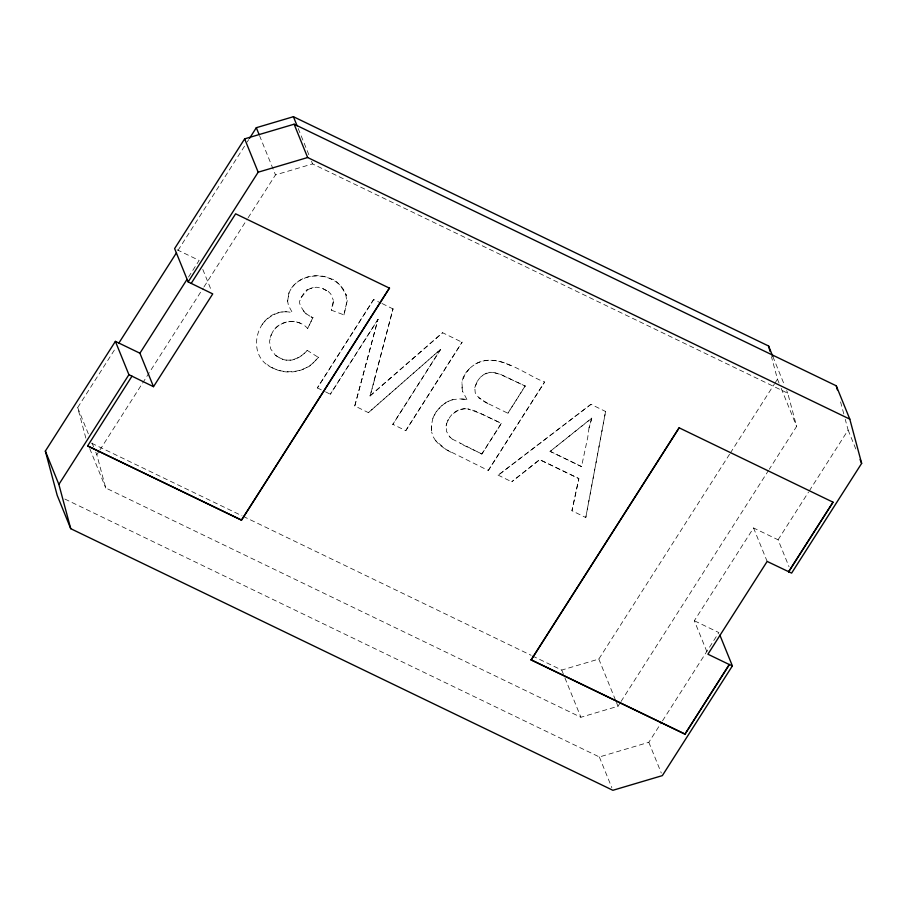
<?xml version="1.0" encoding="UTF-8"?>
<svg xmlns="http://www.w3.org/2000/svg" width="907" height="907" viewBox="0 0 907 907"><rect width="100%" height="100%" fill="white"/><g stroke="black" fill="none" stroke-linecap="round" stroke-linejoin="round"><path stroke-width="0.68" stroke-dasharray="4.54 3.4" d="M461.81 387.096L462.672 391.518L461.89 382.38L463.035 377.856L465.178 373.582L470.291 367.664L465.234 373.741L461.89 382.38M446.085 425.927L446.629 423.342L446.346 431.063L449.532 436.675L452.48 439.328L449.532 436.675M474.78 387.55L477.445 380.94L474.78 387.55L475.211 392.629L476.583 395.441L483.454 401.245L488.918 404.103L478.533 397.731M287.621 301.203L288.936 292.848L287.621 301.203L288.449 305.432L292.371 312.666C258.041 304.321 241.704 356.247 273.846 368.503C284.696 373.831 297.893 373.049 308.153 366.723C308.618 368.616 324.774 350.374 316.021 359.932C304.128 374.047 281.261 375.385 267.395 364.625M343.946 314.888C348.435 293.97 348.515 296.033 343.946 314.888L331.372 310.171C334.774 293.006 334.23 301.237 331.372 310.171M589.04 427.651L587.713 437.559L581.512 466.572L550.118 451.425L591.783 418.048L589.108 427.809L591.783 418.048M585.775 517.534L605.604 411.381L585.775 517.534L571.943 510.743L578.836 478.499L539.631 459.577L511.809 481.719L539.699 459.736L578.904 478.658L571.943 510.743M270.252 337.393L271.397 334.411L269.515 341.259L270.705 348.957L275.456 355.306L279.934 358.095L275.456 355.306M431.381 425.814L431.664 432.106L431.381 425.814L432.752 418.649L436.006 412.027L442.435 404.828L447.4 401.699L452.933 399.624L459.248 398.865L466.901 399.409L459.248 398.865M374.466 379.58L393.026 308.799L370.09 395.951L374.534 379.738M354.773 405.939L377.97 319.321L354.773 405.939L368.401 412.64L440.462 349.478L368.401 412.64M301.135 297.485C315.33 280.977 301.793 293.437 300.228 300.126C295.829 304.117 313.471 322.11 302.553 309.922M446.686 423.501L449.09 418.104L447.661 420.667M312.881 317.552L307.643 328.493L312.938 317.711L311.101 316.86L312.938 317.711M452.933 399.624C443.863 402.141 435.87 410.021 432.752 418.649M289.004 293.006C295.353 276.771 316.645 271.533 331.452 279.084C340.148 279.231 352.37 308.119 343.538 289.548M271.465 334.57C276.93 319.774 298.142 317.257 307.643 328.493M85.848 438.115L77.673 407.583L115.677 348.039M178.021 250.377L246.432 143.193M247.192 142.002L248.711 139.621M188.509 277.077L199.143 260.422L174.62 248.586M620.275 702.687L617.984 706.258L580.888 717.256L105.722 487.966L96.834 454.781L99.112 451.21M99.872 450.019L203.259 288.052M204.018 286.85L247.35 218.972M248.11 217.782L275.479 174.904L312.575 163.906L787.752 393.196L796.629 426.392L769.272 469.259M373.684 299.469L317.325 388.003L373.684 299.469L380.997 303.119M377.97 319.321L330.295 394.262L378.038 319.479M440.53 349.637L392.788 424.419L440.462 349.478M405.758 430.678L462.105 342.132L405.758 430.678L392.731 424.261M481.832 454.044L501.299 423.297L474.633 410.758L467.785 408.887L481.095 413.671L501.367 423.456L481.832 454.044L452.423 439.169M525.164 385.906L507.875 413.252L525.232 386.065L500.256 374.206L492.308 372.176L500.313 374.364L525.232 386.065M488.295 470.506L544.642 381.96L488.295 470.506L445.791 449.35L435.609 440.587L438.761 444.158L445.847 449.509L453.704 453.681M532.432 655.931L561.728 670.069L598.824 659.06L729.579 454.226M730.339 453.035L774.431 383.956M775.19 382.765L777.469 379.194L771.426 356.621M621.034 701.496L768.512 470.45M706.882 651.645L694.331 620.739L753.558 527.953L778.081 539.79L789.011 566.705M64.851 499.043L599.357 756.971L648.822 742.3L661.759 722.029M662.518 720.838L718.854 632.576L694.331 620.739M778.081 539.79L808.534 492.082M809.293 490.891L848.124 430.065L845.245 419.34M286.397 311.759C276.556 311.441 266.25 317.904 261.137 325.976M343.594 289.707C332.245 271.783 302.269 271.318 290.954 288.936M449.146 418.263C452.831 411.903 460.439 407.504 467.853 409.046M300.727 323.448C291.657 318.833 278.256 322.722 272.984 331.577M477.501 381.099C480.619 376.088 486.175 371.655 492.365 372.335M370.022 395.792L442.605 332.722L462.173 342.29M370.09 395.951L442.605 332.722M307.235 350.397C301.453 357.245 291.691 362.868 282.474 359.172C291.17 362.403 301.294 357.392 307.235 350.397L318.368 357.381M464.815 408.694L458.613 410.123L452.105 414.284M550.118 451.425L591.852 418.206M590.979 404.318L498.113 475.245L590.979 404.318L605.672 411.54M489.916 372.244L484.168 374.5L480.699 376.927M470.348 367.823C493.34 347.313 522.92 373.843 544.71 382.119M307.53 290.081L310.228 288.494L316.26 287.213L322.087 288.233L328.232 291.476L322.087 288.233M510.21 365.351L510.278 365.51C499.451 359.92 485.676 357.777 475.041 364.229M279.866 357.936L282.474 359.172M382.142 303.55L393.082 308.958M488.85 403.944L507.875 413.252M550.05 451.267L581.512 466.572M481.776 453.885L460.076 443.546M317.269 387.845L324.4 391.416M325.522 391.824L330.295 394.262M498.056 475.087L511.877 481.878M91.652 443.228L241.976 515.766M243.246 516.389L531.151 655.308M306.056 313.629L311.169 317.019M328.175 291.328L330.772 293.981L333.311 300.194M466.901 399.409L462.604 391.359M435.677 440.745L433.24 436.891L431.607 431.947M848.124 430.065L855.925 449.294M772.843 356.496L784.555 385.328M786.686 390.577L787.752 393.196M777.469 379.194L779.068 383.128M781.199 388.366L796.629 426.392M753.558 527.953L767.152 561.433M648.822 742.3L661.305 773.059M598.824 659.06L615.864 701.02M616.397 702.324L617.984 706.258M599.357 756.971L611.851 787.729M561.728 670.069L564.392 676.622M564.925 677.926L580.888 717.256M298.199 128.511L308.845 154.734M311.509 161.287L312.575 163.906M259.515 135.574L275.479 174.904M313.198 287.587L310.228 288.494M202.805 269.436L211.694 291.328M77.673 407.583L88.319 433.807M92.038 442.979L93.636 446.913M95.768 452.151L96.834 454.781M89.748 448.636L105.722 487.966M840.574 401.903L843.805 413.977M345.782 294.662L346.837 300.977"/><path stroke-width="1.36" d="M719.897 635.138L732.38 665.897L662.348 775.621L612.883 790.292L70.735 528.679L57.198 495.347L45.35 451.096L115.382 341.372L139.916 353.208L153.51 386.688L212.737 293.902L188.146 281.907L174.62 248.586L244.652 138.862L294.117 124.202L836.265 385.815L849.802 419.136L861.65 463.386L791.618 573.111L767.152 561.433L707.925 654.219L729.387 664.582L684.966 734.171L531.128 659.933L679.128 427.809L833.034 502.195L788.614 571.795L833.034 502.195M118.726 343.277L176.491 252.758M249.47 138.431L256.318 127.706L293.415 116.708L768.58 345.998L772.843 356.496M139.916 353.208L186.989 279.458M70.735 528.679L58.876 484.417L128.919 374.693L115.382 341.372M188.146 281.907L258.178 172.194L307.643 157.523L849.802 419.136M241.466 520.164L389.466 288.029L241.466 520.164L87.628 445.927L131.98 376.178L128.919 374.693M389.534 288.188L235.627 213.803L191.207 283.392M531.128 659.933L679.128 427.809M684.966 734.171L729.319 664.423L732.38 665.897M153.51 386.688L131.98 376.178M241.398 520.006L87.628 445.927M531.06 659.774L684.898 734.012M860.085 459.543L861.65 463.386M293.415 116.708L297.133 125.892M294.117 124.202L307.643 157.523M256.318 127.706L258.983 134.27M244.652 138.862L258.178 172.194M45.35 451.096L58.876 484.417M836.265 385.815L837.342 389.84M768.58 345.998L770.009 351.315"/></g></svg>
